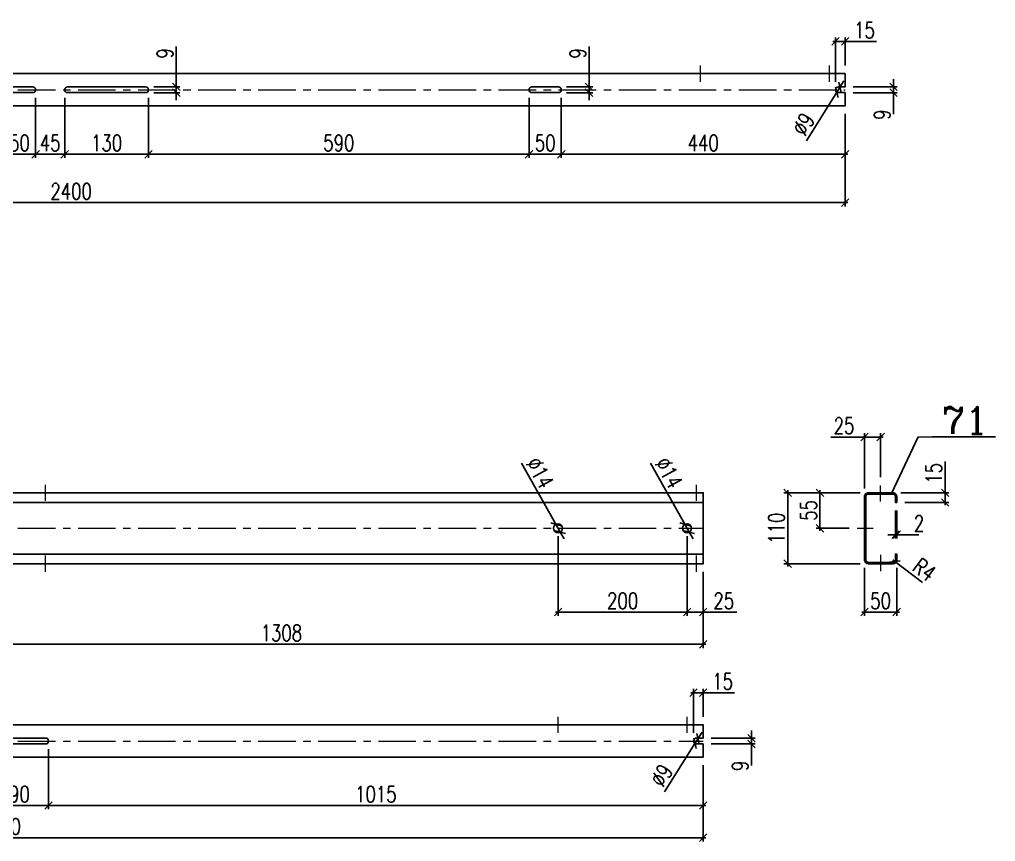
# Model space of a CAD drawing. Header units: millimetres. Extents: x -109 to 3611, y -131 to 11347.
# Drawn here: x 1120 to 2633, y 3004 to 4279 of the extents above; entities that cross this region are included whole.
import ezdxf
from ezdxf.enums import TextEntityAlignment as Align

# ---------------------------------------------------------------- set-up
doc = ezdxf.new("R2010")
doc.units = ezdxf.units.MM
doc.header["$LTSCALE"] = 1.833333
doc.header["$PDMODE"] = 1
doc.linetypes.add('CENTER', pattern=[50.8, 31.75, -6.35, 6.35, -6.35])
doc.layers.get('0').update_dxf_attribs({"linetype": 'CONTINUOUS'})
doc.layers.get('Defpoints').update_dxf_attribs({"linetype": 'CONTINUOUS'})
for name, color, linetype, lineweight in [('k_inny', 40, 'CONTINUOUS', 13), ('k_konstrukcja', 3, 'CONTINUOUS', 25), ('k_osie', 6, 'CENTER', 5), ('k_pozycje', 1, 'CONTINUOUS', 5), ('k_wymiary', 1, 'CONTINUOUS', 5), ('RFD_C5', 1, 'CONTINUOUS', 5), ('RFD_T3', 2, 'CONTINUOUS', 25)]:
    doc.layers.add(name, color=color, linetype=linetype, lineweight=lineweight)
doc.styles.add('TXT3', font='SIMPLEX.SHX', dxfattribs={"width": 0.75, "height": 25})
doc.styles.add('TXT5', font='COMPLEX.shx', dxfattribs={"height": 41.666667})
doc.dimstyles.new('R1', dxfattribs={"dimtxt": 25, "dimasz": 11.666667, "dimexe": 5.833333, "dimexo": 12.5, "dimgap": 5, "dimtad": 1, "dimdec": 0, "dimzin": 0, "dimdsep": 46, "dimtxsty": 'TXT3', "dimblk1": 'OBLIQUE', "dimblk2": 'OBLIQUE', "dimsah": 1, "dimcen": -3, "dimdle": 4.166667, "dimclrt": 2, "dimadec": 0, "dimazin": 0, "dimtfac": 0.75, "dimtdec": 0, "dimtmove": 0, "dimatfit": 3, "dimldrblk": 'NONE', "dimfxl": 1, "dimtvp": 0.75, "dimtolj": 1, "dimtzin": 0, "dimarcsym": 0})
doc.dimstyles.new('R1_002', dxfattribs={"dimtxt": 25, "dimasz": 11.666667, "dimexe": 5.833333, "dimexo": 12.5, "dimgap": 5, "dimtad": 1, "dimdec": 0, "dimzin": 0, "dimdsep": 46, "dimtxsty": 'TXT3', "dimblk1": 'OBLIQUE', "dimblk2": 'OBLIQUE', "dimsah": 1, "dimcen": -3, "dimdle": 4.166667, "dimclrt": 2, "dimadec": 0, "dimazin": 0, "dimtfac": 0.75, "dimtdec": 0, "dimtmove": 0, "dimatfit": 3, "dimldrblk": 'NONE', "dimfxl": 1, "dimtvp": 0.75, "dimtolj": 1, "dimtzin": 0, "dimarcsym": 0})

# ---------------------------------------------------------------- blocks, each defined once
blk = doc.blocks.new('Poz. 71')
blk.add_lwpolyline([(-2155, 55), (-2155, -55), (25, -55), (25, 55)], close=True)
for points in [[(-2155, 40), (25, 40)], [(-2155, -40), (25, -40)]]:
    blk.add_lwpolyline(points)
for centre in [(-200, 0), (0, 0)]:
    blk.add_circle(centre, 7)
at = {"layer": 'k_inny'}
for points in [[(-994.5, 42.5), (-994.5, 67.5)], [(14.5, 42.5), (14.5, 67.5)], [(-994.5, -67.5), (-994.5, -42.5)], [(14.5, -67.5), (14.5, -42.5)]]:
    blk.add_lwpolyline(points, dxfattribs=at)
at = {"layer": 'k_osie'}
blk.add_lwpolyline([(-2155, 0), (25, 0)], dxfattribs=at)
blk = doc.blocks.new('_Oblique')
at = {"color": 0, "linetype": 'ByBlock', "lineweight": -2}
blk.add_line((-0.5, -0.5), (0.5, 0.5), dxfattribs=at)
blk = doc.blocks.new('*D510')
at = {"layer": 'Defpoints', "color": 0}
for p in [(2155, 3489.7), (2180, 3434.7), (2180, 3359.7)]:
    blk.add_point(p, dxfattribs=at)
at = {"layer": 'k_wymiary', "color": 0, "lineweight": -2}
for p, q in [((2155, 3477.2), (2155, 3353.9)), ((2180, 3422.2), (2180, 3353.9)), ((2150.8, 3359.7), (2180, 3359.7)), ((2180, 3359.7), (2232, 3359.7))]:
    blk.add_line(p, q, dxfattribs=at)
at = {"layer": 'k_wymiary', "color": 0, "linetype": 'ByBlock', "lineweight": -2, "xscale": 11.66666666666666, "yscale": 11.66666666666666, "zscale": 11.66666666666666, "rotation": 180}
blk.add_blockref('_Oblique', (2155, 3359.7), dxfattribs=at)
at = {"layer": 'k_wymiary', "color": 0, "linetype": 'ByBlock', "lineweight": -2, "xscale": 11.66666666666666, "yscale": 11.66666666666666, "zscale": 11.66666666666666}
blk.add_blockref('_Oblique', (2180, 3359.7), dxfattribs=at)
at = {"layer": 'k_wymiary', "color": 2, "insert": (2211.8, 3377.2), "char_height": 25, "attachment_point": 5, "style": 'TXT3'}
blk.add_mtext('\\A1;25', dxfattribs=at)
blk = doc.blocks.new('_None')
blk = doc.blocks.new('*D511')
at = {"layer": 'Defpoints', "color": 0}
for p in [(1955, 3489.7), (2155, 3489.7), (2155, 3359.7)]:
    blk.add_point(p, dxfattribs=at)
at = {"layer": 'k_wymiary', "color": 0, "lineweight": -2}
for p, q in [((1955, 3477.2), (1955, 3353.9)), ((2155, 3477.2), (2155, 3353.9)), ((1950.8, 3359.7), (2159.2, 3359.7))]:
    blk.add_line(p, q, dxfattribs=at)
at = {"layer": 'k_wymiary', "color": 0, "linetype": 'ByBlock', "lineweight": -2, "xscale": 11.66666666666666, "yscale": 11.66666666666666, "zscale": 11.66666666666666, "rotation": 180}
blk.add_blockref('_Oblique', (1955, 3359.7), dxfattribs=at)
at = {"layer": 'k_wymiary', "color": 0, "linetype": 'ByBlock', "lineweight": -2, "xscale": 11.66666666666666, "yscale": 11.66666666666666, "zscale": 11.66666666666666}
blk.add_blockref('_Oblique', (2155, 3359.7), dxfattribs=at)
at = {"layer": 'k_wymiary', "color": 2, "insert": (2055, 3377.2), "char_height": 25, "attachment_point": 5, "style": 'TXT3'}
blk.add_mtext('\\A1;200', dxfattribs=at)
blk = doc.blocks.new('*D512')
at = {"layer": 'Defpoints', "color": 0}
for p in [(2151.6, 3495.8), (2158.4, 3483.6)]:
    blk.add_point(p, dxfattribs=at)
at = {"layer": 'k_wymiary', "color": 0, "lineweight": -2}
for p, q in [((2151.6, 3495.8), (2098, 3590.7)), ((2158.4, 3483.6), (2151.6, 3495.8)), ((2158.4, 3483.6), (2164.2, 3473.5))]:
    blk.add_line(p, q, dxfattribs=at)
at = {"layer": 'k_wymiary', "color": 0, "linetype": 'ByBlock', "lineweight": -2, "xscale": 11.66666666666666, "yscale": 11.66666666666666, "zscale": 11.66666666666666}
for p, rotation in [((2151.6, 3495.8), 299.4326293042615), ((2158.4, 3483.6), 119.4326293042615)]:
    blk.add_blockref('_Oblique', p, dxfattribs=dict(at, rotation=rotation))
at = {"layer": 'k_wymiary', "color": 2, "insert": (2126.7, 3575.5), "char_height": 25, "attachment_point": 5, "rotation": 299.4326, "style": 'TXT3'}
blk.add_mtext('\\A1;∅14', dxfattribs=at)
blk = doc.blocks.new('*D513')
at = {"layer": 'Defpoints', "color": 0}
for p in [(1951.6, 3495.8), (1958.4, 3483.6)]:
    blk.add_point(p, dxfattribs=at)
at = {"layer": 'k_wymiary', "color": 0, "lineweight": -2}
for p, q in [((1951.6, 3495.8), (1898, 3590.7)), ((1958.4, 3483.6), (1951.6, 3495.8)), ((1958.4, 3483.6), (1964.2, 3473.5))]:
    blk.add_line(p, q, dxfattribs=at)
at = {"layer": 'k_wymiary', "color": 0, "linetype": 'ByBlock', "lineweight": -2, "xscale": 11.66666666666666, "yscale": 11.66666666666666, "zscale": 11.66666666666666}
for p, rotation in [((1951.6, 3495.8), 299.4326293042615), ((1958.4, 3483.6), 119.4326293042615)]:
    blk.add_blockref('_Oblique', p, dxfattribs=dict(at, rotation=rotation))
at = {"layer": 'k_wymiary', "color": 2, "insert": (1926.7, 3575.5), "char_height": 25, "attachment_point": 5, "rotation": 299.4326, "style": 'TXT3'}
blk.add_mtext('\\A1;∅14', dxfattribs=at)
blk = doc.blocks.new('Rygiel S')
for points in [[(-10, -4.5), (-20.5, -4.5, -1), (-20.5, 4.5), (-10, 4.5), (-10, 25), (-2190, 25), (-2190, -25), (-10, -25)], [(-1110.5, -4.5), (-1029.5, -4.5, 1), (-1029.5, 4.5), (-1110.5, 4.5, 1)]]:
    blk.add_lwpolyline(points, format="xyb", close=True)
at = {"layer": 'k_inny'}
for points in [[(-235, 12.5), (-235, 37.5)], [(-35, 12.5), (-35, 37.5)]]:
    blk.add_lwpolyline(points, dxfattribs=at)
at = {"layer": 'k_osie'}
blk.add_lwpolyline([(-2190, 0), (-10, 0)], dxfattribs=at)
blk = doc.blocks.new('Rygiel M')
for points in [[(-10, -4.5), (-20.5, -4.5, -1), (-20.5, 4.5), (-10, 4.5), (-10, 25), (-2410, 25), (-2410, -25), (-10, -25)], [(-1310.5, -4.5), (-1269.5, -4.5, 1), (-1269.5, 4.5), (-1310.5, 4.5, 1)], [(-1215.5, -4.5), (-1094.5, -4.5, 1), (-1094.5, 4.5), (-1215.5, 4.5, 1)], [(-495.5, -4.5), (-454.5, -4.5, 1), (-454.5, 4.5), (-495.5, 4.5, 1)]]:
    blk.add_lwpolyline(points, format="xyb", close=True)
at = {"layer": 'k_inny'}
for points in [[(-235, 37.5), (-235, 12.5)], [(-35, 37.5), (-35, 12.5)]]:
    blk.add_lwpolyline(points, dxfattribs=at)
at = {"layer": 'k_osie'}
blk.add_lwpolyline([(-2410, 0), (-10, 0)], dxfattribs=at)
blk = doc.blocks.new('*D516')
at = {"layer": 'Defpoints', "color": 0}
for p in [(1075, 3159.7), (1165, 3159.7), (1165, 3059.7)]:
    blk.add_point(p, dxfattribs=at)
at = {"layer": 'k_wymiary', "color": 0, "lineweight": -2}
for p, q in [((1075, 3147.2), (1075, 3053.9)), ((1165, 3147.2), (1165, 3053.9)), ((1070.8, 3059.7), (1169.2, 3059.7))]:
    blk.add_line(p, q, dxfattribs=at)
at = {"layer": 'k_wymiary', "color": 0, "linetype": 'ByBlock', "lineweight": -2, "xscale": 11.66666666666666, "yscale": 11.66666666666666, "zscale": 11.66666666666666, "rotation": 180}
blk.add_blockref('_Oblique', (1075, 3059.7), dxfattribs=at)
at = {"layer": 'k_wymiary', "color": 0, "linetype": 'ByBlock', "lineweight": -2, "xscale": 11.66666666666666, "yscale": 11.66666666666666, "zscale": 11.66666666666666}
blk.add_blockref('_Oblique', (1165, 3059.7), dxfattribs=at)
at = {"layer": 'k_wymiary', "color": 2, "insert": (1120, 3077.2), "char_height": 25, "attachment_point": 5, "style": 'TXT3'}
blk.add_mtext('\\A1;90', dxfattribs=at)
blk = doc.blocks.new('*D517')
at = {"layer": 'Defpoints', "color": 0}
for p in [(1165, 3159.7), (2180, 3134.7), (2180, 3059.7)]:
    blk.add_point(p, dxfattribs=at)
at = {"layer": 'k_wymiary', "color": 0, "lineweight": -2}
for p, q in [((1165, 3147.2), (1165, 3053.9)), ((2180, 3122.2), (2180, 3053.9)), ((1160.8, 3059.7), (2184.2, 3059.7))]:
    blk.add_line(p, q, dxfattribs=at)
at = {"layer": 'k_wymiary', "color": 0, "linetype": 'ByBlock', "lineweight": -2, "xscale": 11.66666666666666, "yscale": 11.66666666666666, "zscale": 11.66666666666666, "rotation": 180}
blk.add_blockref('_Oblique', (1165, 3059.7), dxfattribs=at)
at = {"layer": 'k_wymiary', "color": 0, "linetype": 'ByBlock', "lineweight": -2, "xscale": 11.66666666666666, "yscale": 11.66666666666666, "zscale": 11.66666666666666}
blk.add_blockref('_Oblique', (2180, 3059.7), dxfattribs=at)
at = {"layer": 'k_wymiary', "color": 2, "insert": (1672.5, 3077.2), "char_height": 25, "attachment_point": 5, "style": 'TXT3'}
blk.add_mtext('\\A1;1015', dxfattribs=at)
blk = doc.blocks.new('*D520')
at = {"layer": 'Defpoints', "color": 0}
for p in [(2361, 3544.7), (2436, 3544.7), (2418.5, 3489.7)]:
    blk.add_point(p, dxfattribs=at)
at = {"layer": 'k_wymiary', "color": 0, "lineweight": -2}
for p, q in [((2423.5, 3544.7), (2355.2, 3544.7)), ((2361, 3485.6), (2361, 3548.9)), ((2406, 3489.7), (2355.2, 3489.7))]:
    blk.add_line(p, q, dxfattribs=at)
at = {"layer": 'k_wymiary', "color": 0, "linetype": 'ByBlock', "lineweight": -2, "xscale": 11.66666666666666, "yscale": 11.66666666666666, "zscale": 11.66666666666666}
for p, rotation in [((2361, 3544.7), 90), ((2361, 3489.7), 270)]:
    blk.add_blockref('_Oblique', p, dxfattribs=dict(at, rotation=rotation))
at = {"layer": 'k_wymiary', "color": 2, "insert": (2343.5, 3517.2), "char_height": 25, "attachment_point": 5, "rotation": 90, "style": 'TXT3'}
blk.add_mtext('\\A1;55', dxfattribs=at)
blk = doc.blocks.new('*D521')
at = {"layer": 'Defpoints', "color": 0}
for p in [(2430, 3631.2), (2455, 3556.2), (2430, 3538.7)]:
    blk.add_point(p, dxfattribs=at)
at = {"layer": 'k_wymiary', "color": 0, "lineweight": -2}
for p, q in [((2430, 3551.2), (2430, 3637.1)), ((2455, 3568.7), (2455, 3637.1)), ((2430, 3631.2), (2378, 3631.2)), ((2459.2, 3631.2), (2430, 3631.2))]:
    blk.add_line(p, q, dxfattribs=at)
at = {"layer": 'k_wymiary', "color": 0, "linetype": 'ByBlock', "lineweight": -2, "xscale": 11.66666666666666, "yscale": 11.66666666666666, "zscale": 11.66666666666666, "rotation": 180}
blk.add_blockref('_Oblique', (2430, 3631.2), dxfattribs=at)
at = {"layer": 'k_wymiary', "color": 0, "linetype": 'ByBlock', "lineweight": -2, "xscale": 11.66666666666666, "yscale": 11.66666666666666, "zscale": 11.66666666666666}
blk.add_blockref('_Oblique', (2455, 3631.2), dxfattribs=at)
at = {"layer": 'k_wymiary', "color": 2, "insert": (2398.2, 3648.7), "char_height": 25, "attachment_point": 5, "style": 'TXT3'}
blk.add_mtext('\\A1;25', dxfattribs=at)
blk = doc.blocks.new('*D522')
at = {"layer": 'Defpoints', "color": 0}
for p in [(2311, 3544.7), (2436, 3544.7), (2436, 3434.7)]:
    blk.add_point(p, dxfattribs=at)
at = {"layer": 'k_wymiary', "color": 0, "lineweight": -2}
for p, q in [((2423.5, 3544.7), (2305.2, 3544.7)), ((2311, 3430.6), (2311, 3548.9)), ((2423.5, 3434.7), (2305.2, 3434.7))]:
    blk.add_line(p, q, dxfattribs=at)
at = {"layer": 'k_wymiary', "color": 0, "linetype": 'ByBlock', "lineweight": -2, "xscale": 11.66666666666666, "yscale": 11.66666666666666, "zscale": 11.66666666666666}
for p, rotation in [((2311, 3544.7), 90), ((2311, 3434.7), 270)]:
    blk.add_blockref('_Oblique', p, dxfattribs=dict(at, rotation=rotation))
at = {"layer": 'k_wymiary', "color": 2, "insert": (2293.5, 3489.7), "char_height": 25, "attachment_point": 5, "rotation": 90, "style": 'TXT3'}
blk.add_mtext('\\A1;110', dxfattribs=at)
blk = doc.blocks.new('*D523')
at = {"layer": 'Defpoints', "color": 0}
for p in [(2430, 3440.7), (2480, 3440.7), (2480, 3359.7)]:
    blk.add_point(p, dxfattribs=at)
at = {"layer": 'k_wymiary', "color": 0, "lineweight": -2}
for p, q in [((2430, 3428.2), (2430, 3353.9)), ((2480, 3428.2), (2480, 3353.9)), ((2425.8, 3359.7), (2484.2, 3359.7))]:
    blk.add_line(p, q, dxfattribs=at)
at = {"layer": 'k_wymiary', "color": 0, "linetype": 'ByBlock', "lineweight": -2, "xscale": 11.66666666666666, "yscale": 11.66666666666666, "zscale": 11.66666666666666, "rotation": 180}
blk.add_blockref('_Oblique', (2430, 3359.7), dxfattribs=at)
at = {"layer": 'k_wymiary', "color": 0, "linetype": 'ByBlock', "lineweight": -2, "xscale": 11.66666666666666, "yscale": 11.66666666666666, "zscale": 11.66666666666666}
blk.add_blockref('_Oblique', (2480, 3359.7), dxfattribs=at)
at = {"layer": 'k_wymiary', "color": 2, "insert": (2455, 3377.2), "char_height": 25, "attachment_point": 5, "style": 'TXT3'}
blk.add_mtext('\\A1;50', dxfattribs=at)
blk = doc.blocks.new('pozycja')
at = {"layer": 'RFD_C5', "linetype": 'Continuous'}
blk.add_line((0, 0), (25.8, 0), dxfattribs=at)
at = {"layer": 'RFD_T3'}
blk.add_line((25.8, 0), (143.9, 0), dxfattribs=at)
at = {"layer": 'RFD_T3', "linetype": 'Continuous', "style": 'TXT5'}
blk.add_attdef('NR', text='', height=50, dxfattribs=at).set_placement((86.9, -9), align=Align.BOTTOM_CENTER)
blk = doc.blocks.new('*D524')
at = {"layer": 'Defpoints', "color": 0}
for p in [(2474, 3544.7), (2555, 3544.7), (2480, 3529.7)]:
    blk.add_point(p, dxfattribs=at)
at = {"layer": 'k_wymiary', "color": 0, "lineweight": -2}
for p, q in [((2555, 3544.7), (2555, 3593.2)), ((2486.5, 3544.7), (2560.8, 3544.7)), ((2555, 3525.6), (2555, 3544.7)), ((2492.5, 3529.7), (2560.8, 3529.7))]:
    blk.add_line(p, q, dxfattribs=at)
at = {"layer": 'k_wymiary', "color": 0, "linetype": 'ByBlock', "lineweight": -2, "xscale": 11.66666666666666, "yscale": 11.66666666666666, "zscale": 11.66666666666666}
for p, rotation in [((2555, 3544.7), 90), ((2555, 3529.7), 270)]:
    blk.add_blockref('_Oblique', p, dxfattribs=dict(at, rotation=rotation))
at = {"layer": 'k_wymiary', "color": 2, "insert": (2537.5, 3574.8), "char_height": 25, "attachment_point": 5, "rotation": 90, "style": 'TXT3'}
blk.add_mtext('\\A1;15', dxfattribs=at)
blk = doc.blocks.new('*D525')
at = {"layer": 'Defpoints', "color": 0}
for p in [(2474, 3440.7), (2477.2, 3438.3)]:
    blk.add_point(p, dxfattribs=at)
at = {"layer": 'k_wymiary', "color": 0, "lineweight": -2}
for p in [(2474, 3440.7), (2520, 3405.8)]:
    blk.add_line(p, (2477.2, 3438.3), dxfattribs=at)
at = {"layer": 'k_wymiary', "color": 0, "linetype": 'ByBlock', "lineweight": -2, "xscale": 11.66666666666666, "yscale": 11.66666666666666, "zscale": 11.66666666666666, "rotation": 142.7604080955007}
blk.add_blockref('_Oblique', (2477.2, 3438.3), dxfattribs=at)
at = {"layer": 'k_wymiary', "color": 2, "insert": (2523.1, 3425.4), "char_height": 25, "attachment_point": 5, "rotation": 322.7604, "style": 'TXT3'}
blk.add_mtext('\\A1;R4', dxfattribs=at)
blk = doc.blocks.new('*D542')
at = {"layer": 'Defpoints', "color": 0}
for p in [(0, 3134.7), (2180, 3134.7), (2180, 3009.7)]:
    blk.add_point(p, dxfattribs=at)
at = {"layer": 'k_wymiary', "color": 0, "lineweight": -2}
for p, q in [((0, 3122.2), (0, 3003.9)), ((2180, 3122.2), (2180, 3003.9)), ((-4.2, 3009.7), (2184.2, 3009.7))]:
    blk.add_line(p, q, dxfattribs=at)
at = {"layer": 'k_wymiary', "color": 0, "linetype": 'ByBlock', "lineweight": -2, "xscale": 11.66666666666666, "yscale": 11.66666666666666, "zscale": 11.66666666666666, "rotation": 180}
blk.add_blockref('_Oblique', (0, 3009.7), dxfattribs=at)
at = {"layer": 'k_wymiary', "color": 0, "linetype": 'ByBlock', "lineweight": -2, "xscale": 11.66666666666666, "yscale": 11.66666666666666, "zscale": 11.66666666666666}
blk.add_blockref('_Oblique', (2180, 3009.7), dxfattribs=at)
at = {"layer": 'k_wymiary', "color": 2, "insert": (1090, 3027.2), "char_height": 25, "attachment_point": 5, "style": 'TXT3'}
blk.add_mtext('\\A1;2180', dxfattribs=at)
blk = doc.blocks.new('*D547')
at = {"layer": 'Defpoints', "color": 0}
for p in [(1095, 4169.7), (1145, 4169.7), (1145, 4069.7)]:
    blk.add_point(p, dxfattribs=at)
at = {"layer": 'k_wymiary', "color": 0, "lineweight": -2}
for p, q in [((1095, 4157.2), (1095, 4063.9)), ((1145, 4157.2), (1145, 4063.9)), ((1090.8, 4069.7), (1149.2, 4069.7))]:
    blk.add_line(p, q, dxfattribs=at)
at = {"layer": 'k_wymiary', "color": 0, "linetype": 'ByBlock', "lineweight": -2, "xscale": 11.66666666666666, "yscale": 11.66666666666666, "zscale": 11.66666666666666, "rotation": 180}
blk.add_blockref('_Oblique', (1095, 4069.7), dxfattribs=at)
at = {"layer": 'k_wymiary', "color": 0, "linetype": 'ByBlock', "lineweight": -2, "xscale": 11.66666666666666, "yscale": 11.66666666666666, "zscale": 11.66666666666666}
blk.add_blockref('_Oblique', (1145, 4069.7), dxfattribs=at)
at = {"layer": 'k_wymiary', "color": 2, "insert": (1120, 4087.2), "char_height": 25, "attachment_point": 5, "style": 'TXT3'}
blk.add_mtext('\\A1;50', dxfattribs=at)
blk = doc.blocks.new('*D548')
at = {"layer": 'Defpoints', "color": 0}
for p in [(1145, 4169.7), (1190, 4169.7), (1190, 4069.7)]:
    blk.add_point(p, dxfattribs=at)
at = {"layer": 'k_wymiary', "color": 0, "lineweight": -2}
for p, q in [((1145, 4157.2), (1145, 4063.9)), ((1190, 4157.2), (1190, 4063.9)), ((1140.8, 4069.7), (1194.2, 4069.7))]:
    blk.add_line(p, q, dxfattribs=at)
at = {"layer": 'k_wymiary', "color": 0, "linetype": 'ByBlock', "lineweight": -2, "xscale": 11.66666666666666, "yscale": 11.66666666666666, "zscale": 11.66666666666666, "rotation": 180}
blk.add_blockref('_Oblique', (1145, 4069.7), dxfattribs=at)
at = {"layer": 'k_wymiary', "color": 0, "linetype": 'ByBlock', "lineweight": -2, "xscale": 11.66666666666666, "yscale": 11.66666666666666, "zscale": 11.66666666666666}
blk.add_blockref('_Oblique', (1190, 4069.7), dxfattribs=at)
at = {"layer": 'k_wymiary', "color": 2, "insert": (1167.5, 4087.2), "char_height": 25, "attachment_point": 5, "style": 'TXT3'}
blk.add_mtext('\\A1;45', dxfattribs=at)
blk = doc.blocks.new('*D549')
at = {"layer": 'Defpoints', "color": 0}
for p in [(1190, 4169.7), (1320, 4169.7), (1320, 4069.7)]:
    blk.add_point(p, dxfattribs=at)
at = {"layer": 'k_wymiary', "color": 0, "lineweight": -2}
for p, q in [((1190, 4157.2), (1190, 4063.9)), ((1320, 4157.2), (1320, 4063.9)), ((1185.8, 4069.7), (1324.2, 4069.7))]:
    blk.add_line(p, q, dxfattribs=at)
at = {"layer": 'k_wymiary', "color": 0, "linetype": 'ByBlock', "lineweight": -2, "xscale": 11.66666666666666, "yscale": 11.66666666666666, "zscale": 11.66666666666666, "rotation": 180}
blk.add_blockref('_Oblique', (1190, 4069.7), dxfattribs=at)
at = {"layer": 'k_wymiary', "color": 0, "linetype": 'ByBlock', "lineweight": -2, "xscale": 11.66666666666666, "yscale": 11.66666666666666, "zscale": 11.66666666666666}
blk.add_blockref('_Oblique', (1320, 4069.7), dxfattribs=at)
at = {"layer": 'k_wymiary', "color": 2, "insert": (1255, 4087.2), "char_height": 25, "attachment_point": 5, "style": 'TXT3'}
blk.add_mtext('\\A1;130', dxfattribs=at)
blk = doc.blocks.new('*D550')
at = {"layer": 'Defpoints', "color": 0}
for p in [(1320, 4169.7), (1910, 4169.7), (1910, 4069.7)]:
    blk.add_point(p, dxfattribs=at)
at = {"layer": 'k_wymiary', "color": 0, "lineweight": -2}
for p, q in [((1320, 4157.2), (1320, 4063.9)), ((1910, 4157.2), (1910, 4063.9)), ((1315.8, 4069.7), (1914.2, 4069.7))]:
    blk.add_line(p, q, dxfattribs=at)
at = {"layer": 'k_wymiary', "color": 0, "linetype": 'ByBlock', "lineweight": -2, "xscale": 11.66666666666666, "yscale": 11.66666666666666, "zscale": 11.66666666666666, "rotation": 180}
blk.add_blockref('_Oblique', (1320, 4069.7), dxfattribs=at)
at = {"layer": 'k_wymiary', "color": 0, "linetype": 'ByBlock', "lineweight": -2, "xscale": 11.66666666666666, "yscale": 11.66666666666666, "zscale": 11.66666666666666}
blk.add_blockref('_Oblique', (1910, 4069.7), dxfattribs=at)
at = {"layer": 'k_wymiary', "color": 2, "insert": (1615, 4087.2), "char_height": 25, "attachment_point": 5, "style": 'TXT3'}
blk.add_mtext('\\A1;590', dxfattribs=at)
blk = doc.blocks.new('*D551')
at = {"layer": 'Defpoints', "color": 0}
for p in [(1910, 4169.7), (1960, 4169.7), (1960, 4069.7)]:
    blk.add_point(p, dxfattribs=at)
at = {"layer": 'k_wymiary', "color": 0, "lineweight": -2}
for p, q in [((1910, 4157.2), (1910, 4063.9)), ((1960, 4157.2), (1960, 4063.9)), ((1905.8, 4069.7), (1964.2, 4069.7))]:
    blk.add_line(p, q, dxfattribs=at)
at = {"layer": 'k_wymiary', "color": 0, "linetype": 'ByBlock', "lineweight": -2, "xscale": 11.66666666666666, "yscale": 11.66666666666666, "zscale": 11.66666666666666, "rotation": 180}
blk.add_blockref('_Oblique', (1910, 4069.7), dxfattribs=at)
at = {"layer": 'k_wymiary', "color": 0, "linetype": 'ByBlock', "lineweight": -2, "xscale": 11.66666666666666, "yscale": 11.66666666666666, "zscale": 11.66666666666666}
blk.add_blockref('_Oblique', (1960, 4069.7), dxfattribs=at)
at = {"layer": 'k_wymiary', "color": 2, "insert": (1935, 4087.2), "char_height": 25, "attachment_point": 5, "style": 'TXT3'}
blk.add_mtext('\\A1;50', dxfattribs=at)
blk = doc.blocks.new('*D552')
at = {"layer": 'Defpoints', "color": 0}
for p in [(1960, 4169.7), (2400, 4144.7), (2400, 4069.7)]:
    blk.add_point(p, dxfattribs=at)
at = {"layer": 'k_wymiary', "color": 0, "lineweight": -2}
for p, q in [((1960, 4157.2), (1960, 4063.9)), ((2400, 4132.2), (2400, 4063.9)), ((1955.8, 4069.7), (2404.2, 4069.7))]:
    blk.add_line(p, q, dxfattribs=at)
at = {"layer": 'k_wymiary', "color": 0, "linetype": 'ByBlock', "lineweight": -2, "xscale": 11.66666666666666, "yscale": 11.66666666666666, "zscale": 11.66666666666666, "rotation": 180}
blk.add_blockref('_Oblique', (1960, 4069.7), dxfattribs=at)
at = {"layer": 'k_wymiary', "color": 0, "linetype": 'ByBlock', "lineweight": -2, "xscale": 11.66666666666666, "yscale": 11.66666666666666, "zscale": 11.66666666666666}
blk.add_blockref('_Oblique', (2400, 4069.7), dxfattribs=at)
at = {"layer": 'k_wymiary', "color": 2, "insert": (2180, 4087.2), "char_height": 25, "attachment_point": 5, "style": 'TXT3'}
blk.add_mtext('\\A1;440', dxfattribs=at)
blk = doc.blocks.new('*D553')
at = {"layer": 'Defpoints', "color": 0}
for p in [(0, 4144.7), (2400, 4144.7), (2400, 3994.7)]:
    blk.add_point(p, dxfattribs=at)
at = {"layer": 'k_wymiary', "color": 0, "lineweight": -2}
for p, q in [((0, 4132.2), (0, 3988.9)), ((2400, 4132.2), (2400, 3988.9)), ((-4.2, 3994.7), (2404.2, 3994.7))]:
    blk.add_line(p, q, dxfattribs=at)
at = {"layer": 'k_wymiary', "color": 0, "linetype": 'ByBlock', "lineweight": -2, "xscale": 11.66666666666666, "yscale": 11.66666666666666, "zscale": 11.66666666666666, "rotation": 180}
blk.add_blockref('_Oblique', (0, 3994.7), dxfattribs=at)
at = {"layer": 'k_wymiary', "color": 0, "linetype": 'ByBlock', "lineweight": -2, "xscale": 11.66666666666666, "yscale": 11.66666666666666, "zscale": 11.66666666666666}
blk.add_blockref('_Oblique', (2400, 3994.7), dxfattribs=at)
at = {"layer": 'k_wymiary', "color": 2, "insert": (1200, 4012.2), "char_height": 25, "attachment_point": 5, "style": 'TXT3'}
blk.add_mtext('\\A1;2400', dxfattribs=at)
blk = doc.blocks.new('*D568')
at = {"layer": 'Defpoints', "color": 0}
for p in [(872, 3489.7), (2180, 3434.7), (2180, 3309.7)]:
    blk.add_point(p, dxfattribs=at)
at = {"layer": 'k_wymiary', "color": 0, "lineweight": -2}
for p, q in [((872, 3477.2), (872, 3303.9)), ((2180, 3422.2), (2180, 3303.9)), ((867.8, 3309.7), (2184.2, 3309.7))]:
    blk.add_line(p, q, dxfattribs=at)
at = {"layer": 'k_wymiary', "color": 0, "linetype": 'ByBlock', "lineweight": -2, "xscale": 11.66666666666666, "yscale": 11.66666666666666, "zscale": 11.66666666666666, "rotation": 180}
blk.add_blockref('_Oblique', (872, 3309.7), dxfattribs=at)
at = {"layer": 'k_wymiary', "color": 0, "linetype": 'ByBlock', "lineweight": -2, "xscale": 11.66666666666666, "yscale": 11.66666666666666, "zscale": 11.66666666666666}
blk.add_blockref('_Oblique', (2180, 3309.7), dxfattribs=at)
at = {"layer": 'k_wymiary', "color": 2, "insert": (1526, 3327.2), "char_height": 25, "attachment_point": 5, "style": 'TXT3'}
blk.add_mtext('\\A1;1308', dxfattribs=at)
blk = doc.blocks.new('*D604')
at = {"layer": 'Defpoints', "color": 0}
for p in [(1955.5, 4174.2), (1955.5, 4165.2), (2003, 4174.2)]:
    blk.add_point(p, dxfattribs=at)
at = {"layer": 'k_wymiary', "color": 0, "lineweight": -2}
for p, q in [((2003, 4174.2), (2003, 4236.9)), ((2003, 4161.1), (2003, 4178.4)), ((1968, 4174.2), (2008.8, 4174.2)), ((1968, 4165.2), (2008.8, 4165.2)), ((2003, 4165.2), (2003, 4153.6))]:
    blk.add_line(p, q, dxfattribs=at)
at = {"layer": 'k_wymiary', "color": 0, "linetype": 'ByBlock', "lineweight": -2, "xscale": 11.66666666666666, "yscale": 11.66666666666666, "zscale": 11.66666666666666}
for p, rotation in [((2003, 4174.2), 270), ((2003, 4165.2), 90)]:
    blk.add_blockref('_Oblique', p, dxfattribs=dict(at, rotation=rotation))
at = {"layer": 'k_wymiary', "color": 2, "insert": (1985.5, 4226.1), "char_height": 25, "attachment_point": 5, "rotation": 90, "style": 'TXT3'}
blk.add_mtext('\\A1;9', dxfattribs=at)
blk = doc.blocks.new('*D605')
at = {"layer": 'Defpoints', "color": 0}
for p in [(1315.5, 4174.2), (1315.5, 4165.2), (1363, 4174.2)]:
    blk.add_point(p, dxfattribs=at)
at = {"layer": 'k_wymiary', "color": 0, "lineweight": -2}
for p, q in [((1363, 4174.2), (1363, 4236.9)), ((1363, 4161.1), (1363, 4178.4)), ((1328, 4174.2), (1368.8, 4174.2)), ((1328, 4165.2), (1368.8, 4165.2)), ((1363, 4165.2), (1363, 4153.6))]:
    blk.add_line(p, q, dxfattribs=at)
at = {"layer": 'k_wymiary', "color": 0, "linetype": 'ByBlock', "lineweight": -2, "xscale": 11.66666666666666, "yscale": 11.66666666666666, "zscale": 11.66666666666666}
for p, rotation in [((1363, 4174.2), 270), ((1363, 4165.2), 90)]:
    blk.add_blockref('_Oblique', p, dxfattribs=dict(at, rotation=rotation))
at = {"layer": 'k_wymiary', "color": 2, "insert": (1345.5, 4226.1), "char_height": 25, "attachment_point": 5, "rotation": 90, "style": 'TXT3'}
blk.add_mtext('\\A1;9', dxfattribs=at)
blk = doc.blocks.new('*D610')
at = {"layer": 'Defpoints', "color": 0}
for p in [(2478, 3529.7), (2480, 3529.7), (2480, 3479.7)]:
    blk.add_point(p, dxfattribs=at)
at = {"layer": 'k_wymiary', "color": 0, "lineweight": -2}
for p, q in [((2478, 3517.2), (2478, 3473.9)), ((2480, 3517.2), (2480, 3473.9)), ((2478, 3479.7), (2466.3, 3479.7)), ((2478, 3479.7), (2480, 3479.7)), ((2480, 3479.7), (2514.2, 3479.7))]:
    blk.add_line(p, q, dxfattribs=at)
at = {"layer": 'k_wymiary', "color": 0, "linetype": 'ByBlock', "lineweight": -2, "xscale": 11.66666666666666, "yscale": 11.66666666666666, "zscale": 11.66666666666666}
blk.add_blockref('_Oblique', (2478, 3479.7), dxfattribs=at)
at = {"layer": 'k_wymiary', "color": 0, "linetype": 'ByBlock', "lineweight": -2, "xscale": 11.66666666666666, "yscale": 11.66666666666666, "zscale": 11.66666666666666, "rotation": 180}
blk.add_blockref('_Oblique', (2480, 3479.7), dxfattribs=at)
at = {"layer": 'k_wymiary', "color": 2, "insert": (2514.6, 3497.2), "char_height": 25, "attachment_point": 5, "style": 'TXT3'}
blk.add_mtext('\\A1;2', dxfattribs=at)
blk = doc.blocks.new('*D644')
at = {"layer": 'Defpoints', "color": 0}
for p in [(2400, 4244.7), (2400, 4194.7), (2385, 4169.7)]:
    blk.add_point(p, dxfattribs=at)
at = {"layer": 'k_wymiary', "color": 0, "lineweight": -2}
for p, q in [((2380.8, 4244.7), (2400, 4244.7)), ((2385, 4182.2), (2385, 4250.6)), ((2400, 4207.2), (2400, 4250.6)), ((2400, 4244.7), (2448.5, 4244.7))]:
    blk.add_line(p, q, dxfattribs=at)
at = {"layer": 'k_wymiary', "color": 0, "linetype": 'ByBlock', "lineweight": -2, "xscale": 11.66666666666666, "yscale": 11.66666666666666, "zscale": 11.66666666666666, "rotation": 180}
blk.add_blockref('_Oblique', (2385, 4244.7), dxfattribs=at)
at = {"layer": 'k_wymiary', "color": 0, "linetype": 'ByBlock', "lineweight": -2, "xscale": 11.66666666666666, "yscale": 11.66666666666666, "zscale": 11.66666666666666}
blk.add_blockref('_Oblique', (2400, 4244.7), dxfattribs=at)
at = {"layer": 'k_wymiary', "color": 2, "insert": (2430.1, 4262.2), "char_height": 25, "attachment_point": 5, "style": 'TXT3'}
blk.add_mtext('\\A1;15', dxfattribs=at)
blk = doc.blocks.new('*D646')
at = {"layer": 'Defpoints', "color": 0}
for p in [(2400, 4174.2), (2400, 4165.2), (2474.9, 4165.2)]:
    blk.add_point(p, dxfattribs=at)
at = {"layer": 'k_wymiary', "color": 0, "lineweight": -2}
for p, q in [((2474.9, 4174.2), (2474.9, 4185.9)), ((2412.5, 4174.2), (2480.7, 4174.2)), ((2412.5, 4165.2), (2480.7, 4165.2)), ((2474.9, 4174.2), (2474.9, 4165.2)), ((2474.9, 4165.2), (2474.9, 4132))]:
    blk.add_line(p, q, dxfattribs=at)
at = {"layer": 'k_wymiary', "color": 0, "linetype": 'ByBlock', "lineweight": -2, "xscale": 11.66666666666666, "yscale": 11.66666666666666, "zscale": 11.66666666666666}
for p, rotation in [((2474.9, 4174.2), 270), ((2474.9, 4165.2), 90)]:
    blk.add_blockref('_Oblique', p, dxfattribs=dict(at, rotation=rotation))
at = {"layer": 'k_wymiary', "color": 2, "insert": (2457.4, 4131.1), "char_height": 25, "attachment_point": 5, "rotation": 90, "style": 'TXT3'}
blk.add_mtext('\\A1;9', dxfattribs=at)
blk = doc.blocks.new('*D655')
at = {"layer": 'Defpoints', "color": 0}
for p in [(2180, 3234.7), (2180, 3184.7), (2165, 3159.7)]:
    blk.add_point(p, dxfattribs=at)
at = {"layer": 'k_wymiary', "color": 0, "lineweight": -2}
for p, q in [((2165, 3172.2), (2165, 3240.6)), ((2180, 3197.2), (2180, 3240.6)), ((2160.8, 3234.7), (2180, 3234.7)), ((2180, 3234.7), (2228.5, 3234.7))]:
    blk.add_line(p, q, dxfattribs=at)
at = {"layer": 'k_wymiary', "color": 0, "linetype": 'ByBlock', "lineweight": -2, "xscale": 11.66666666666666, "yscale": 11.66666666666666, "zscale": 11.66666666666666, "rotation": 180}
blk.add_blockref('_Oblique', (2165, 3234.7), dxfattribs=at)
at = {"layer": 'k_wymiary', "color": 0, "linetype": 'ByBlock', "lineweight": -2, "xscale": 11.66666666666666, "yscale": 11.66666666666666, "zscale": 11.66666666666666}
blk.add_blockref('_Oblique', (2180, 3234.7), dxfattribs=at)
at = {"layer": 'k_wymiary', "color": 2, "insert": (2210.1, 3252.2), "char_height": 25, "attachment_point": 5, "style": 'TXT3'}
blk.add_mtext('\\A1;15', dxfattribs=at)
blk = doc.blocks.new('*D657')
at = {"layer": 'Defpoints', "color": 0}
for p in [(2180, 3164.2), (2180, 3155.2), (2254.9, 3155.2)]:
    blk.add_point(p, dxfattribs=at)
at = {"layer": 'k_wymiary', "color": 0, "lineweight": -2}
for p, q in [((2192.5, 3164.2), (2260.7, 3164.2)), ((2254.9, 3164.2), (2254.9, 3175.9)), ((2254.9, 3164.2), (2254.9, 3155.2)), ((2192.5, 3155.2), (2260.7, 3155.2)), ((2254.9, 3155.2), (2254.9, 3122))]:
    blk.add_line(p, q, dxfattribs=at)
at = {"layer": 'k_wymiary', "color": 0, "linetype": 'ByBlock', "lineweight": -2, "xscale": 11.66666666666666, "yscale": 11.66666666666666, "zscale": 11.66666666666666}
for p, rotation in [((2254.9, 3164.2), 270), ((2254.9, 3155.2), 90)]:
    blk.add_blockref('_Oblique', p, dxfattribs=dict(at, rotation=rotation))
at = {"layer": 'k_wymiary', "color": 2, "insert": (2237.4, 3121.1), "char_height": 25, "attachment_point": 5, "rotation": 90, "style": 'TXT3'}
blk.add_mtext('\\A1;9', dxfattribs=at)
blk = doc.blocks.new('*D753')
at = {"layer": 'Defpoints', "color": 0}
for p in [(2387.1, 4165.9), (2391.9, 4173.6)]:
    blk.add_point(p, dxfattribs=at)
at = {"layer": 'k_wymiary', "color": 0, "lineweight": -2}
for p, q in [((2391.9, 4173.6), (2398.1, 4183.5)), ((2387.1, 4165.9), (2340.1, 4090.7)), ((2391.9, 4173.6), (2387.1, 4165.9))]:
    blk.add_line(p, q, dxfattribs=at)
at = {"layer": 'k_wymiary', "color": 0, "linetype": 'ByBlock', "lineweight": -2, "xscale": 11.66666666666666, "yscale": 11.66666666666666, "zscale": 11.66666666666666}
for p, rotation in [((2391.9, 4173.6), 237.9956836876082), ((2387.1, 4165.9), 57.99568368760828)]:
    blk.add_blockref('_Oblique', p, dxfattribs=dict(at, rotation=rotation))
at = {"layer": 'k_wymiary', "color": 2, "insert": (2335.5, 4116.3), "char_height": 25, "attachment_point": 5, "rotation": 57.9957, "style": 'TXT3'}
blk.add_mtext('\\A1;∅9', dxfattribs=at)
blk = doc.blocks.new('*D754')
at = {"layer": 'Defpoints', "color": 0}
for p in [(2171.9, 3163.6), (2167.1, 3155.9)]:
    blk.add_point(p, dxfattribs=at)
at = {"layer": 'k_wymiary', "color": 0, "lineweight": -2}
for p, q in [((2171.9, 3163.6), (2167.1, 3155.9)), ((2171.9, 3163.6), (2178.1, 3173.5)), ((2167.1, 3155.9), (2120.1, 3080.7))]:
    blk.add_line(p, q, dxfattribs=at)
at = {"layer": 'k_wymiary', "color": 0, "linetype": 'ByBlock', "lineweight": -2, "xscale": 11.66666666666666, "yscale": 11.66666666666666, "zscale": 11.66666666666666}
for p, rotation in [((2167.1, 3155.9), 57.99568368760828), ((2171.9, 3163.6), 237.9956836876082)]:
    blk.add_blockref('_Oblique', p, dxfattribs=dict(at, rotation=rotation))
at = {"layer": 'k_wymiary', "color": 2, "insert": (2115.5, 3106.3), "char_height": 25, "attachment_point": 5, "rotation": 57.9957, "style": 'TXT3'}
blk.add_mtext('\\A1;∅9', dxfattribs=at)

msp = doc.modelspace()

# ---------------------------------------------------------------- linework, layer by layer
at = {"layer": 'k_inny'}
for points in [[(2455, 3531.24), (2455, 3556.24)], [(2418.5, 3489.74), (2443.5, 3489.74)], [(2455, 3448.24), (2455, 3423.24)]]:
    msp.add_lwpolyline(points, dxfattribs=at)
at = {"layer": 'k_konstrukcja'}
msp.add_lwpolyline([(2480, 3529.74), (2480, 3538.74, 0.4142136), (2474, 3544.74), (2436, 3544.74, 0.4142136), (2430, 3538.74), (2430, 3440.74, 0.4142136), (2436, 3434.74), (2474, 3434.74, 0.4142136), (2480, 3440.74), (2480, 3449.74), (2478, 3449.74), (2478, 3440.74, -0.4142136), (2474, 3436.74), (2436, 3436.74, -0.4142136), (2432, 3440.74), (2432, 3538.74, -0.4142136), (2436, 3542.74), (2474, 3542.74, -0.4142136), (2478, 3538.74), (2478, 3529.74)], format="xyb", close=True, dxfattribs=at)

# ---------------------------------------------------------------- block references
for name, p in [('Rygiel M', (2410, 4169.74)), ('Poz. 71', (2155, 3489.74)), ('Rygiel S', (2190, 3159.74))]:
    msp.add_blockref(name, p, dxfattribs=at)
at = {"layer": 'k_pozycje', "xscale": 0.83333333333333, "yscale": 0.83333333333333, "zscale": 0.83333333333333}
msp.add_blockref('pozycja', (2513.18, 3631.24), dxfattribs=at).add_auto_attribs({'NR': '71'})

# ---------------------------------------------------------------- dimensions: what is measured, and where the dimension line sits
at = {"layer": 'k_wymiary'}
for base, p1, p2, picture, middle in [((2400, 4244.74), (2385, 4169.74), (2400, 4194.74), '*D644', (2430.06, 4262.24)), ((2400, 3994.74), (0, 4144.74), (2400, 4144.74), '*D553', (1200, 4012.24)), ((2430, 3631.24), (2455, 3556.24), (2430, 3538.74), '*D521', (2398.15, 3648.74)), ((2480, 3479.74), (2478, 3529.74), (2480, 3529.74), '*D610', (2514.58, 3497.24)), ((2155, 3359.74), (1955, 3489.74), (2155, 3489.74), '*D511', (2055, 3377.24)), ((2180, 3359.74), (2155, 3489.74), (2180, 3434.74), '*D510', (2211.85, 3377.24)), ((2480, 3359.74), (2430, 3440.74), (2480, 3440.74), '*D523', (2455, 3377.24)), ((2180, 3234.74), (2165, 3159.74), (2180, 3184.74), '*D655', (2210.06, 3252.24)), ((2180, 3009.74), (0, 3134.74), (2180, 3134.74), '*D542', (1090, 3027.24))]:
    dim = msp.add_linear_dim(base=base, p1=p1, p2=p2, dimstyle='R1', dxfattribs=at)
    dim.commit()
    dim.dimension.update_dxf_attribs({"geometry": picture, "text_midpoint": middle})
for base, p1, p2, picture, middle in [((1363, 4174.24), (1315.5, 4165.24), (1315.5, 4174.24), '*D605', (1363, 4226.09)), ((2003, 4174.24), (1955.5, 4165.24), (1955.5, 4174.24), '*D604', (2003, 4226.09))]:
    dim = msp.add_linear_dim(base=base, p1=p1, p2=p2, angle=90, dimstyle='R1', dxfattribs=at)
    dim.commit()
    dim.dimension.update_dxf_attribs({"geometry": picture, "text_midpoint": middle, "dimtype": 160})
for p1, p2, picture, middle in [((2391.88, 4173.56), (2387.12, 4165.93), '*D753', (2350.31, 4107.04)), ((1958.44, 3483.65), (1951.56, 3495.84), '*D513', (1911.46, 3566.91)), ((2158.44, 3483.65), (2151.56, 3495.84), '*D512', (2111.46, 3566.91)), ((2171.88, 3163.56), (2167.12, 3155.93), '*D754', (2130.31, 3097.04))]:
    dim = msp.add_diameter_dim_2p(p1=p1, p2=p2, dimstyle='R1', dxfattribs=at)
    dim.commit()
    dim.dimension.update_dxf_attribs({"geometry": picture, "text_midpoint": middle, "dimtype": 163})
for base, p1, p2, picture, middle in [((2474.89, 4165.24), (2400, 4174.24), (2400, 4165.24), '*D646', (2457.39, 4131.11)), ((2555, 3544.74), (2480, 3529.74), (2474, 3544.74), '*D524', (2537.5, 3574.8)), ((2311, 3544.74), (2436, 3434.74), (2436, 3544.74), '*D522', (2293.5, 3489.74)), ((2361, 3544.74), (2418.5, 3489.74), (2436, 3544.74), '*D520', (2343.5, 3517.24)), ((2254.89, 3155.24), (2180, 3164.24), (2180, 3155.24), '*D657', (2237.39, 3121.11))]:
    dim = msp.add_linear_dim(base=base, p1=p1, p2=p2, angle=90, dimstyle='R1', dxfattribs=at)
    dim.commit()
    dim.dimension.update_dxf_attribs({"geometry": picture, "text_midpoint": middle})
for base, p1, p2, picture, middle in [((1145, 4069.74), (1095, 4169.74), (1145, 4169.74), '*D547', (1120, 4087.24)), ((1190, 4069.74), (1145, 4169.74), (1190, 4169.74), '*D548', (1167.5, 4087.24)), ((1320, 4069.74), (1190, 4169.74), (1320, 4169.74), '*D549', (1255, 4087.24)), ((1910, 4069.74), (1320, 4169.74), (1910, 4169.74), '*D550', (1615, 4087.24)), ((1960, 4069.74), (1910, 4169.74), (1960, 4169.74), '*D551', (1935, 4087.24)), ((2400, 4069.74), (1960, 4169.74), (2400, 4144.74), '*D552', (2180, 4087.24)), ((2180, 3309.74), (872, 3489.74), (2180, 3434.74), '*D568', (1526, 3327.24)), ((1165, 3059.74), (1075, 3159.74), (1165, 3159.74), '*D516', (1120, 3077.24)), ((2180, 3059.74), (1165, 3159.74), (2180, 3134.74), '*D517', (1672.5, 3077.24))]:
    dim = msp.add_linear_dim(base=base, p1=p1, p2=p2, dimstyle='R1', override={"dimtmove": 1}, dxfattribs=at)
    dim.commit()
    dim.dimension.update_dxf_attribs({"geometry": picture, "text_midpoint": middle})
dim = msp.add_radius_dim(center=(2474, 3440.74), mpoint=(2477.18, 3438.32), dimstyle='R1', dxfattribs=at)
dim.commit()
dim.dimension.update_dxf_attribs({"geometry": '*D525', "text_midpoint": (2523.13, 3425.38)})

# ---------------------------------------------------------------- leaders
at = {"layer": 'k_pozycje'}
msp.add_leader([(2471.99, 3543.74), (2513.18, 3631.24)], dimstyle='R1_002', dxfattribs=at)

doc.saveas('drawing.dxf')
